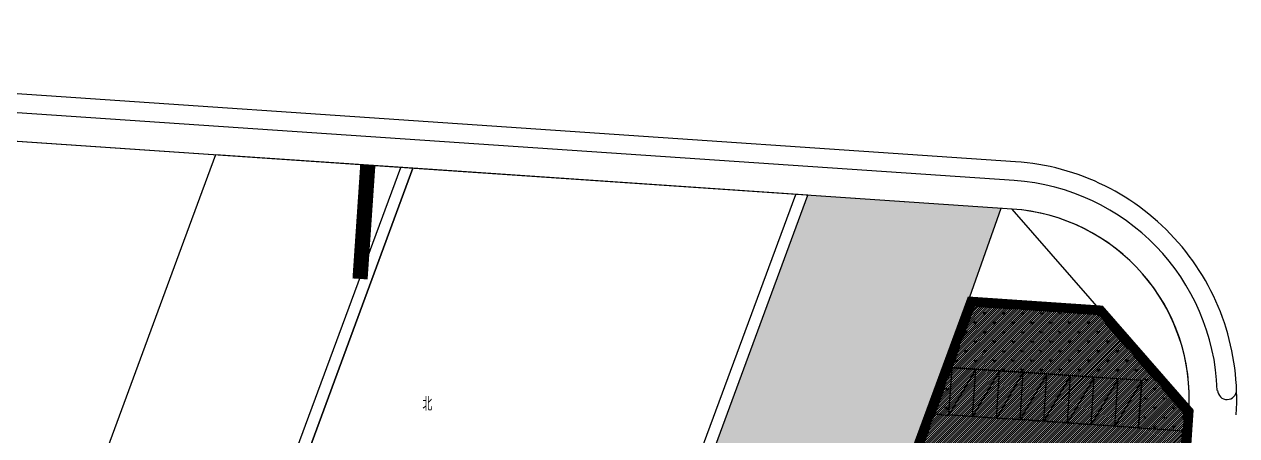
# Model space of a CAD drawing. Header units: millimetres. Extents: x 36720183 to 38160956, y 58934012 to 60388477.
# Drawn here: x 37284305 to 37411977, y 59757188 to 59800517 of the extents above; entities that cross this region are included whole.
import ezdxf

# ---------------------------------------------------------------- set-up
doc = ezdxf.new("R2010")
doc.units = ezdxf.units.MM
doc.header["$LTSCALE"] = 1000
doc.header["$MEASUREMENT"] = 0
doc.linetypes.add('DASH', pattern=[0.35, 0.25, -0.1])
doc.linetypes.add('总图草图2013.08.27$0$ACAD_ISO02W100', pattern=[15, 12, -3])
for name, color, linetype in [('@ 绿化', 8, 'Continuous'), ('@YL', 2, 'Continuous'), ('@围墙', 5, 'Continuous'), ('DL_道路红线_干道网_', 6, 'Continuous'), ('DL_道路红线_支路网_', 1, 'Continuous'), ('DL_道路红线宽度标注', 194, 'Continuous'), ('KX_E1', 7, 'Continuous'), ('KX_E3', 7, 'Continuous'), ('LH', 86, 'Continuous'), ('PUB_TEXT', 7, 'Continuous'), ('绿地', 85, 'Continuous'), ('车位', 40, 'Continuous'), ('隐形消防车道', 9, 'Continuous')]:
    doc.layers.add(name, color=color, linetype=linetype)
doc.styles.add('_TCH_DIM', font='SIMPLEX', dxfattribs={"bigfont": 'GBCBIG'})
pattern_1 = [(90, (0, 0), (-997.795475, 997.795475), [264.58066, -1731.01015]), (45, (0, 0), (-997.796155, 997.796155), [264.58066, -1146.51615]), (135, (0, 0), (-997.796155, -997.796155), [264.58066, -1146.51615])]

# ---------------------------------------------------------------- blocks, each defined once
blk = doc.blocks.new('车位')
at = {"layer": '车位'}
for p, q in [((2126015, 462726), (2126015, 465226)), ((2131015, 465226), (2126015, 465226)), ((2131015, 462726), (2131015, 465226)), ((2131015, 462726), (2126015, 462726))]:
    blk.add_line(p, q, dxfattribs=at)
blk.add_lwpolyline([(2126015, 462726), (2131015, 465226)], dxfattribs=at)

msp = doc.modelspace()

# ---------------------------------------------------------------- hatches: boundary and pattern name
at = {"layer": '@ 绿化', "linetype": 'Continuous'}
h = msp.add_hatch(dxfattribs=at)
h.set_pattern_fill('GRASS', color=256, scale=500, style=0)
h.set_pattern_definition(pattern_1)
edge = h.paths.add_edge_path()
edge.add_line((37309923, 59563493), (37286342, 59565097))
edge.add_line((37286342, 59565097), (37366812, 59782521))
edge.add_line((37366812, 59782521), (37387187, 59781134))
edge.add_line((37387187, 59781134), (37309923, 59563493))
at = {"layer": '@ 绿化'}
h = msp.add_hatch(dxfattribs=at)
h.set_pattern_fill('ANSI31', color=8, scale=100, style=0)
h.set_pattern_definition([(45, (37392134.96, 59659618.2), (-112.2532, 112.2532), [])])
h.paths.add_polyline_path([(37406931, 59759746), (37397632, 59770401), (37384002, 59771328), (37342505, 59658700), (37399810, 59655065)])
at = {"layer": '@ 绿化', "linetype": 'Continuous'}
h = msp.add_hatch(dxfattribs=at)
h.set_pattern_fill('GRASS', color=256, scale=500, style=0)
h.set_pattern_definition(pattern_1)
h.paths.add_polyline_path([(37379654, 59759528), (37381671, 59759336), (37382012, 59764352), (37401970, 59763049), (37401628, 59758033), (37406790, 59757682), (37406931, 59759746), (37397632, 59770401), (37384002, 59771328)])
at = {"layer": 'LH'}
h = msp.add_hatch(dxfattribs=at)
h.set_pattern_fill('GRASS', color=256, scale=300)
h.set_pattern_definition([(86.1084516, (41215743.85, 48493922.8), (-556.66581, 637.92802), [158.748396, -1038.60609]), (41.108452, (41215743.85, 48493922.8), (-556.66619, 637.928454), [158.748396, -687.90969]), (131.108452, (41215743.85, 48493922.8), (-637.928454, -556.66619), [158.748396, -687.90969])])
h.paths.add_polyline_path([(37348705, 59674081), (37380174, 59759493), (37379654, 59759528), (37342602, 59658964), (37399810, 59655072), (37399878, 59656070), (37399281, 59656111), (37347721, 59659618)])

# ---------------------------------------------------------------- linework, layer by layer
at = {"color": 8}
for points in [[(37245302, 59567888), (37246442, 59571863), (37256155, 59601124), (37272334, 59639715), (37281607, 59668502), (37295255, 59707827), (37323965, 59785435)], [(37286342, 59565097), (37293636, 59587070), (37309883, 59625825), (37319543, 59655811), (37332911, 59694330), (37365567, 59782605)]]:
    msp.add_lwpolyline(points, dxfattribs=at)
at = {"layer": '@YL', "color": 16, "linetype": '总图草图2013.08.27$0$ACAD_ISO02W100', "ltscale": 0.3}
for const_width in [1000, 500]:
    msp.add_lwpolyline([(37406931, 59759746), (37397632, 59770401), (37384002, 59771328), (37342505, 59658700), (37399810, 59655065)], close=True, dxfattribs=dict(at, const_width=const_width))
at = {"layer": '@YL'}
msp.add_lwpolyline([(37379654, 59759528), (37381671, 59759336), (37382012, 59764352), (37401970, 59763049), (37401628, 59758033), (37406790, 59757682), (37406931, 59759746), (37397632, 59770401), (37384002, 59771328)], close=True, dxfattribs=at)
at = {"layer": '@围墙'}
for points in [[(37399810, 59655065), (37342602, 59658964), (37384002, 59771328), (37397632, 59770401), (37406931, 59759746), (37403670, 59711818)], [(37399458, 59656196), (37399410, 59655493), (37343162, 59659327), (37384274, 59770909), (37397440, 59770013), (37406520, 59759607), (37403271, 59711845)]]:
    msp.add_lwpolyline(points, dxfattribs=at)
at = {"layer": 'DL_道路红线_干道网_', "color": 8}
for p, q in [((37388530, 59784050), (37175796, 59798521)), ((37388326, 59781057), (37175592, 59795528)), ((37388334, 59781057), (37175600, 59795528)), ((37406923, 59759746), (37388326, 59781057)), ((37406931, 59759746), (37388334, 59781057))]:
    msp.add_line(p, q, dxfattribs=at)
for points in [[(37409924, 59761969, 0.3849012), (37388538, 59784050, 0.4142136)], [(37406931, 59759746, 0.4142136), (37388334, 59781057)], [(37409960, 59761969, 0.9813519), (37411960, 59762006, 2.3468091)]]:
    msp.add_lwpolyline(points, format="xyb", dxfattribs=at)
msp.add_lwpolyline([(37406931, 59759746), (37388334, 59781057)], dxfattribs=at)
for centre in [(37386969, 59761103), (37386977, 59761103)]:
    msp.add_arc(centre, 20000, 356.10845, 86.10845, dxfattribs=at)
at = {"layer": 'DL_道路红线_支路网_', "color": 4}
msp.add_line((37388665, 59786045), (37175931, 59800517), dxfattribs=at)
at = {"layer": 'DL_道路红线_支路网_'}
msp.add_line((37394213, 59572794), (37406931, 59759746), dxfattribs=at)
at = {"layer": 'DL_道路红线_支路网_', "color": 4}
msp.add_lwpolyline([(37411919, 59759406, 0.4142136), (37388673, 59786045, 0.4142136)], format="xyb", dxfattribs=at)
at = {"layer": 'DL_道路红线宽度标注', "const_width": 1600}
msp.add_lwpolyline([(37320477, 59785673), (37319663, 59773701)], dxfattribs=at)
at = {"layer": 'KX_E1'}
msp.add_lwpolyline([(37366812, 59782521), (37325225, 59785350), (37245107, 59567902), (37286694, 59565073), (37366812, 59782521)], close=True, dxfattribs=at)
at = {"layer": 'KX_E3'}
msp.add_lwpolyline([(37325225, 59785350), (37304432, 59786764), (37300829, 59776986), (37300829, 59776986), (37224314, 59569317), (37245107, 59567902)], close=True, dxfattribs=at)
at = {"layer": '绿地'}
msp.add_line((37309923, 59563493), (37387187, 59781135), dxfattribs=at)
at = {"layer": '绿地', "linetype": '总图草图2013.08.27$0$ACAD_ISO02W100', "ltscale": 0.3}
msp.add_lwpolyline([(37406418, 59759573), (37397392, 59769916), (37384342, 59770804), (37343206, 59659157), (37399345, 59655595)], close=True, dxfattribs=at)
at = {"layer": '隐形消防车道', "linetype": 'DASH', "ltscale": 5}
msp.add_line((37379654, 59759528), (37406790, 59757682), dxfattribs=at)

# ---------------------------------------------------------------- block references
at = {"layer": '车位', "xscale": -1, "rotation": 86.1084515942551}
for p in [(37990456, 61853919), (37992950, 61853749), (37995444, 61853579), (37997939, 61853410), (38000433, 61853240), (38002927, 61853070), (38005421, 61852901), (38007916, 61852731)]:
    msp.add_blockref('车位', p, dxfattribs=at)

# ---------------------------------------------------------------- texts
at = {"layer": 'PUB_TEXT', "style": '_TCH_DIM'}
msp.add_text('北', height=1447, dxfattribs=at).set_placement((37326230, 59759812))

doc.saveas('drawing.dxf')
